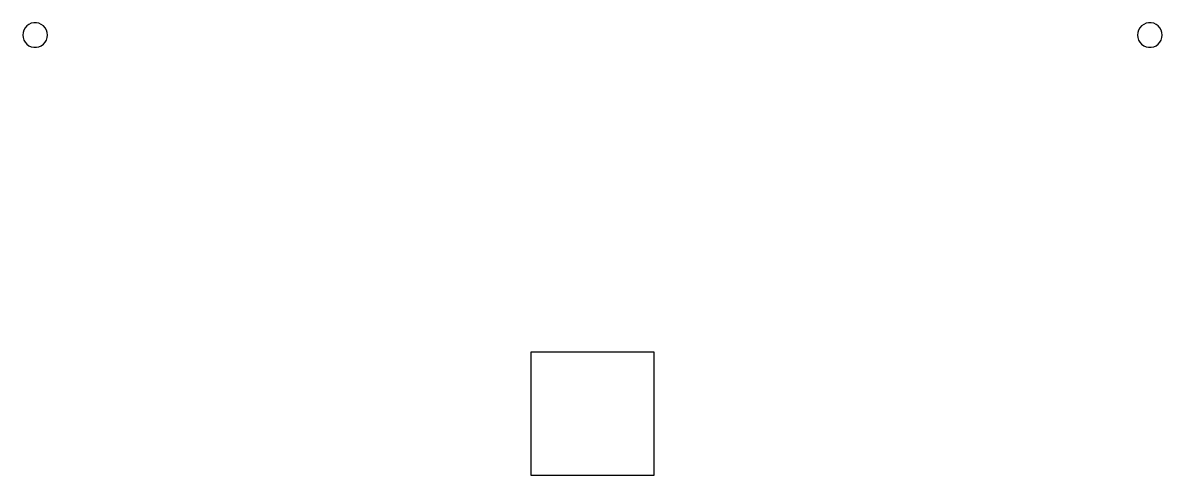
# Model space of a CAD drawing. Header units: metres. Extents: x -92 to 92, y -10 to 63.
import ezdxf

# ---------------------------------------------------------------- set-up
doc = ezdxf.new("R2010")
doc.units = ezdxf.units.M

msp = doc.modelspace()

# ---------------------------------------------------------------- linework, layer by layer
for p, q in [((-91.8383, 62.9863), (-92.118, 62.6756)), ((-91.5, 63.232), (-91.8383, 62.9863)), ((-91.118, 63.4021), (-91.5, 63.232)), ((-90.7091, 63.489), (-91.118, 63.4021)), ((-90.2909, 63.489), (-90.7091, 63.489)), ((-89.882, 63.4021), (-90.2909, 63.489)), ((-89.5, 63.232), (-89.882, 63.4021)), ((-89.1617, 62.9863), (-89.5, 63.232)), ((-88.882, 62.6756), (-89.1617, 62.9863)), ((89.1617, 62.9863), (88.882, 62.6756)), ((89.5, 63.232), (89.1617, 62.9863)), ((89.882, 63.4021), (89.5, 63.232)), ((90.2909, 63.489), (89.882, 63.4021)), ((90.7091, 63.489), (90.2909, 63.489)), ((91.118, 63.4021), (90.7091, 63.489)), ((91.5, 63.232), (91.118, 63.4021)), ((91.8383, 62.9863), (91.5, 63.232)), ((92.118, 62.6756), (91.8383, 62.9863)), ((-92.4563, 61.9158), (-92.5, 61.5)), ((-92.5, 61.5), (-92.4563, 61.0842)), ((-92.3271, 62.3135), (-92.4563, 61.9158)), ((-92.4563, 61.0842), (-92.3271, 60.6865)), ((-92.118, 62.6756), (-92.3271, 62.3135)), ((-88.6729, 62.3135), (-88.882, 62.6756)), ((-88.5437, 61.9158), (-88.6729, 62.3135)), ((-88.6729, 60.6865), (-88.5437, 61.0842)), ((-88.5, 61.5), (-88.5437, 61.9158)), ((-88.5437, 61.0842), (-88.5, 61.5)), ((88.5437, 61.9158), (88.5, 61.5)), ((88.5, 61.5), (88.5437, 61.0842)), ((88.6729, 62.3135), (88.5437, 61.9158)), ((88.5437, 61.0842), (88.6729, 60.6865)), ((88.882, 62.6756), (88.6729, 62.3135)), ((92.3271, 62.3135), (92.118, 62.6756)), ((92.4563, 61.9158), (92.3271, 62.3135)), ((92.3271, 60.6865), (92.4563, 61.0842)), ((92.5, 61.5), (92.4563, 61.9158)), ((92.4563, 61.0842), (92.5, 61.5)), ((-92.3271, 60.6865), (-92.118, 60.3244)), ((-92.118, 60.3244), (-91.8383, 60.0137)), ((-91.8383, 60.0137), (-91.5, 59.7679)), ((-91.5, 59.7679), (-91.118, 59.5979)), ((-91.118, 59.5979), (-90.7091, 59.511)), ((-90.7091, 59.511), (-90.2909, 59.511)), ((-90.2909, 59.511), (-89.882, 59.5979)), ((-89.882, 59.5979), (-89.5, 59.7679)), ((-89.5, 59.7679), (-89.1617, 60.0137)), ((-89.1617, 60.0137), (-88.882, 60.3244)), ((-88.882, 60.3244), (-88.6729, 60.6865)), ((88.6729, 60.6865), (88.882, 60.3244)), ((88.882, 60.3244), (89.1617, 60.0137)), ((89.1617, 60.0137), (89.5, 59.7679)), ((89.5, 59.7679), (89.882, 59.5979)), ((89.882, 59.5979), (90.2909, 59.511)), ((90.2909, 59.511), (90.7091, 59.511)), ((90.7091, 59.511), (91.118, 59.5979)), ((91.118, 59.5979), (91.5, 59.7679)), ((91.5, 59.7679), (91.8383, 60.0137)), ((91.8383, 60.0137), (92.118, 60.3244)), ((92.118, 60.3244), (92.3271, 60.6865)), ((10, 10), (-10, 10)), ((-10, 10), (-10, -10)), ((10, -10), (10, 10)), ((-10, -10), (10, -10))]:
    msp.add_line(p, q)

doc.saveas('drawing.dxf')
